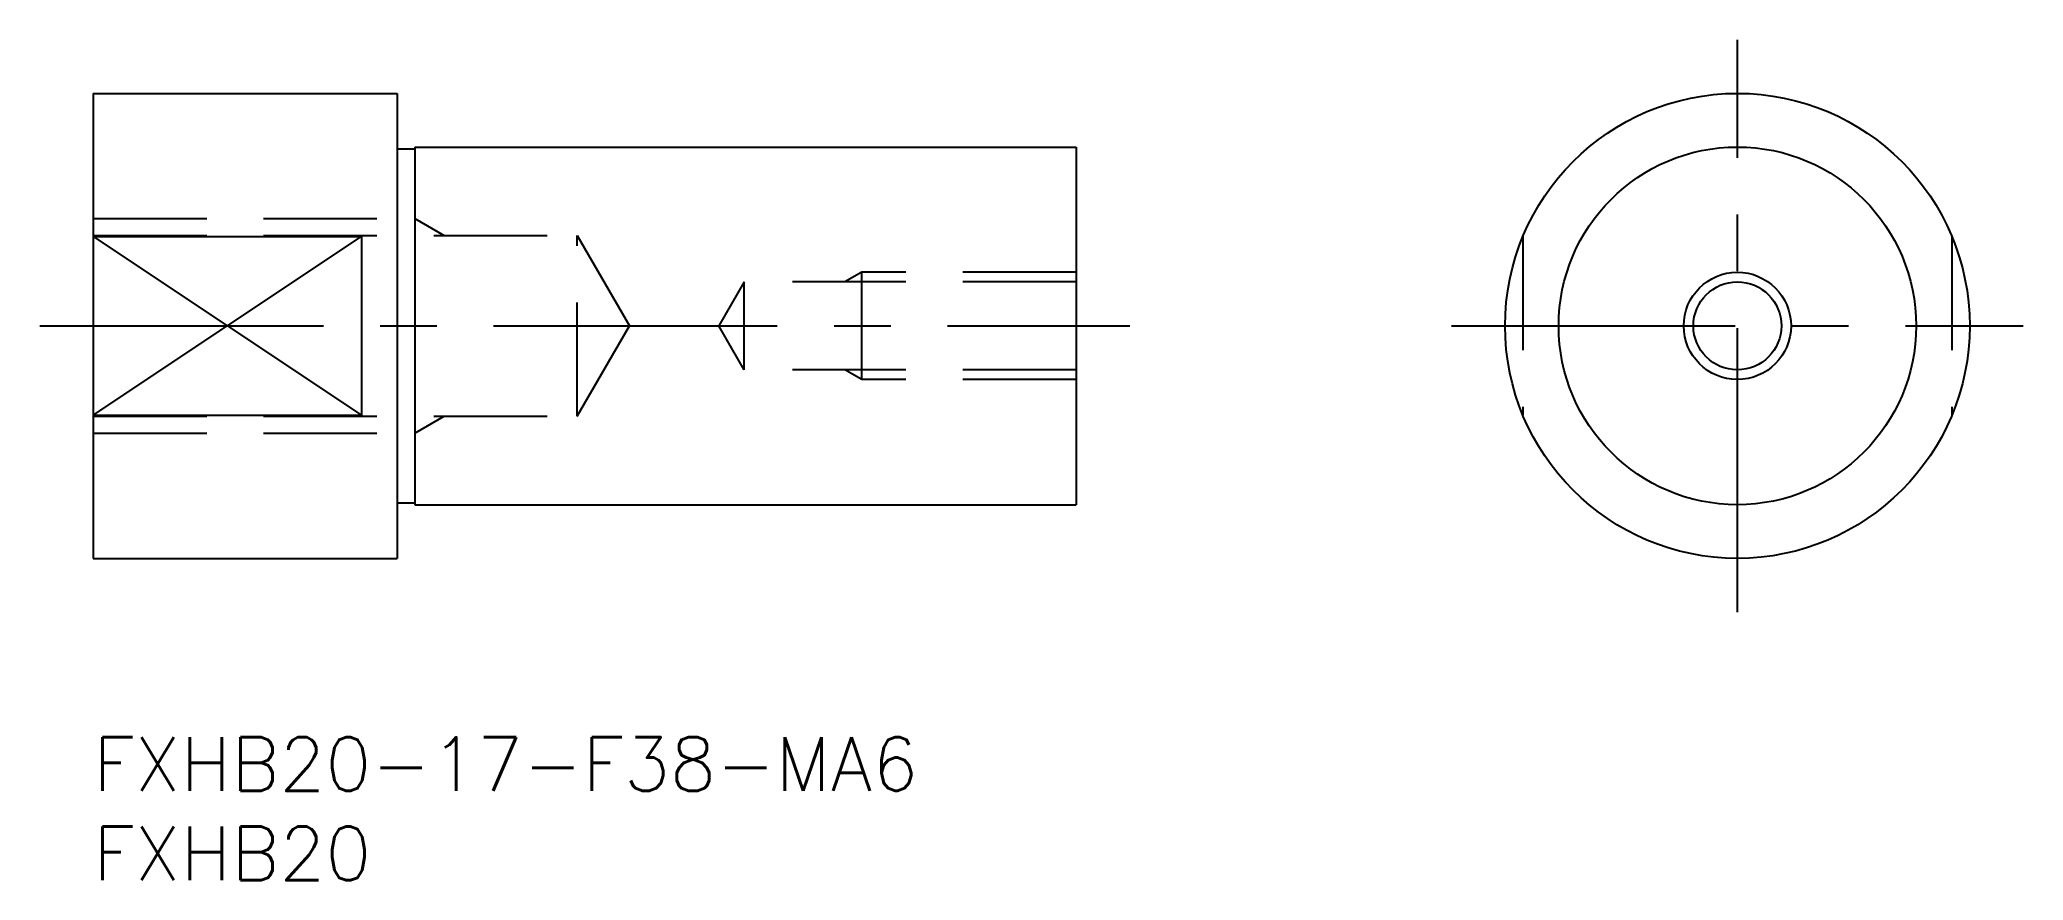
# Model space of a CAD drawing. Extents: x -3 to 108, y -8 to 39.
import ezdxf

# ---------------------------------------------------------------- set-up
doc = ezdxf.new("R2010")
doc.units = 0
doc.header["$LTSCALE"] = 0.5
doc.linetypes.add('CENTER', pattern=[50.8, 31.75, -6.35, 6.35, -6.35])
doc.linetypes.add('DASHED', pattern=[19.05, 12.7, -6.35])
for name, color, linetype in [('MSM_CENTER', 1, 'CENTER'), ('MSM_CONTINUOUS', 7, 'CONTINUOUS'), ('MSM_DASHED', 4, 'DASHED'), ('MSM_NARROW', 5, 'CONTINUOUS'), ('MSM_PART_NUMBER', 7, 'CONTINUOUS')]:
    doc.layers.add(name, color=color, linetype=linetype)
doc.styles.get("Standard").update_dxf_attribs({"font": 'txt.shx', "height": 3, "bigfont": 'bigfont.shx'})

msp = doc.modelspace()

# ---------------------------------------------------------------- linework, layer by layer
at = {"layer": 'MSM_CENTER'}
for p, q in [((92, 7), (92, 39)), ((-3, 23), (58, 23)), ((76, 23), (108, 23))]:
    msp.add_line(p, q, dxfattribs=at)
at = {"layer": 'MSM_CONTINUOUS'}
for p, q in [((0, 36), (0, 10)), ((0, 36), (17, 36)), ((17, 36), (17, 10)), ((17, 32.9), (18, 32.9)), ((18, 33), (55, 33)), ((18, 33), (18, 13)), ((55, 33), (55, 13)), ((0, 28), (15, 28)), ((15, 28), (15, 18)), ((0, 18), (15, 18)), ((17, 13.1), (18, 13.1)), ((18, 13), (55, 13)), ((0, 10), (17, 10))]:
    msp.add_line(p, q, dxfattribs=at)
for radius in [13, 10, 2.46]:
    msp.add_circle((92, 23), radius, dxfattribs=at)
at = {"layer": 'MSM_DASHED'}
for p, q in [((0, 29), (18, 29)), ((18, 29), (19.64, 28.05)), ((0, 28.05), (27.08, 28.05)), ((27.08, 17.95), (27.08, 28.05)), ((27.08, 28.05), (30, 23)), ((80, 28), (80, 18)), ((104, 28), (104, 18)), ((43, 26), (42.06, 25.46)), ((55, 26), (43, 26)), ((43, 20), (43, 26)), ((36.42, 25.46), (35, 23)), ((55, 25.46), (36.42, 25.46)), ((36.42, 20.54), (36.42, 25.46)), ((27.08, 17.95), (30, 23)), ((36.42, 20.54), (35, 23)), ((55, 20.54), (36.42, 20.54)), ((43, 20), (42.06, 20.54)), ((55, 20), (43, 20)), ((0, 17.95), (27.08, 17.95)), ((18, 17), (19.64, 17.95)), ((0, 17), (18, 17))]:
    msp.add_line(p, q, dxfattribs=at)
at = {"layer": 'MSM_NARROW'}
for p, q in [((0, 28), (15, 18)), ((0, 18), (15, 28))]:
    msp.add_line(p, q, dxfattribs=at)
msp.add_circle((92, 23), 3, dxfattribs=at)

# ---------------------------------------------------------------- texts
at = {"layer": 'MSM_PART_NUMBER'}
for s, p in [('FXHB20-17-F38-MA6', (0, -3)), ('FXHB20', (0, -8))]:
    msp.add_text(s, height=3, dxfattribs=at).set_placement(p)

doc.saveas('drawing.dxf')
